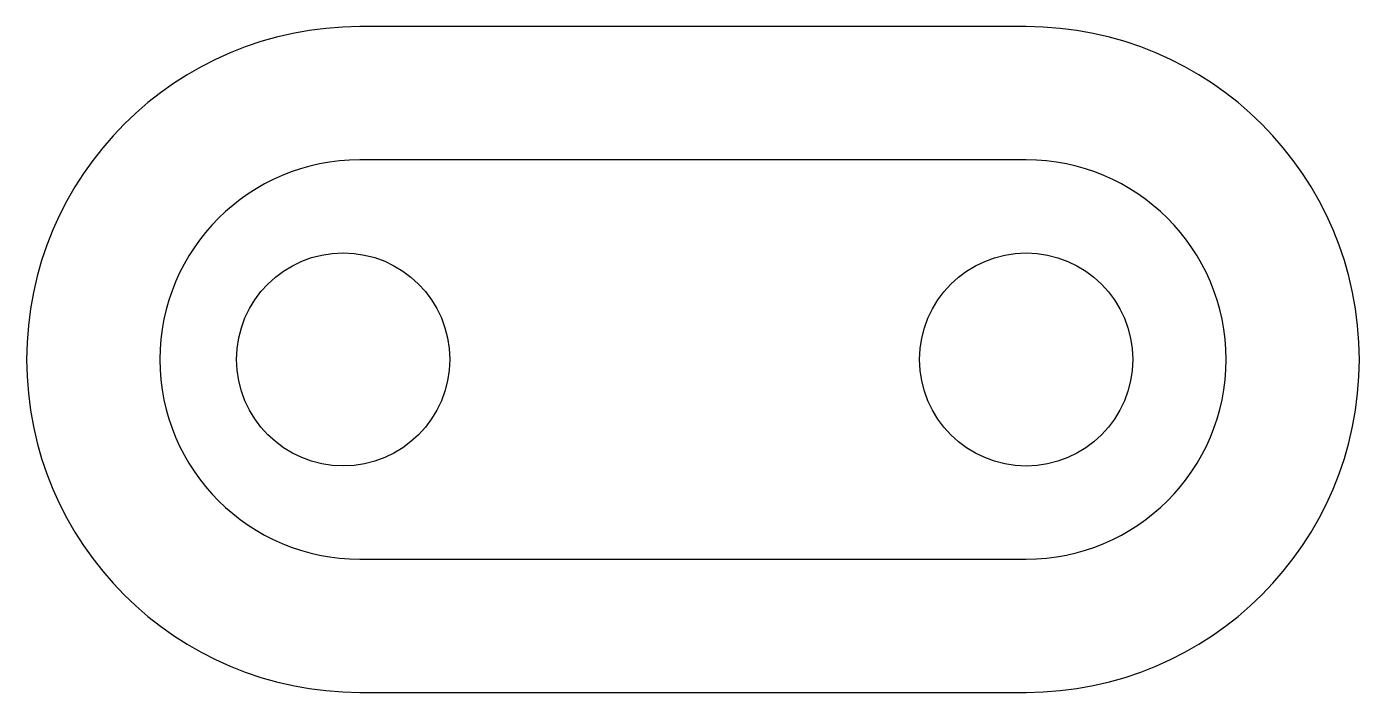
# Model space of a CAD drawing. Header units: millimetres. Extents: x -10 to 90, y 15 to 65.
import ezdxf

# ---------------------------------------------------------------- set-up
doc = ezdxf.new("R2010")
doc.units = ezdxf.units.MM

msp = doc.modelspace()

# ---------------------------------------------------------------- linework, layer by layer
for p, q in [((65, 65), (15, 65)), ((65, 55), (15, 55)), ((15, 25), (65, 25)), ((15, 15), (65, 15))]:
    msp.add_line(p, q)
for centre in [(13.75, 40.01), (65, 40)]:
    msp.add_circle(centre, 8)
for centre, radius, start, end in [((15, 40), 25, 90, 270), ((65, 40), 25, 270, 90), ((15, 40), 15, 90, 270), ((65, 40), 15, 270, 90)]:
    msp.add_arc(centre, radius, start, end)

doc.saveas('drawing.dxf')
